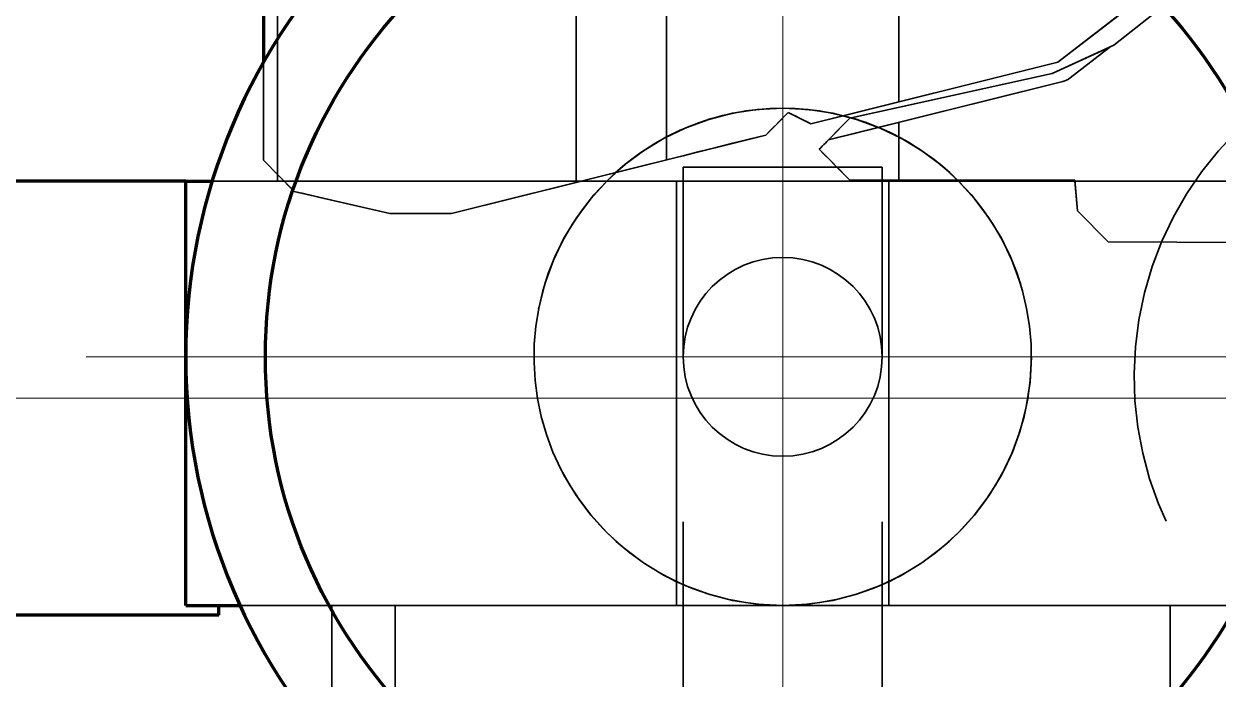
# Model space of a CAD drawing. Header units: millimetres. Extents: x 0 to 2208, y 0 to 420.
# Drawn here: x 100.26 to 107.46, y 233.85 to 237.81 of the extents above; entities that cross this region are included whole.
import ezdxf

# ---------------------------------------------------------------- set-up
doc = ezdxf.new("R2010")
doc.units = ezdxf.units.MM
doc.linetypes.add('IRAM-E-TRAZOS', pattern=[5, 4, -1])
doc.linetypes.add('IRAM-F-TRAZO-PUNTO', pattern=[20, 15, -2, 1, -2])
for name, color, linetype, lineweight in [('01-VISIBLE', 7, 'CONTINUOUS', 70), ('02-OCULTA', 4, 'IRAM-E-TRAZOS', 35), ('03-EJE', 1, 'IRAM-F-TRAZO-PUNTO', 18), ('08-FINA', 5, 'CONTINUOUS', 18)]:
    doc.layers.add(name, color=color, linetype=linetype, lineweight=lineweight)

msp = doc.modelspace()

# ---------------------------------------------------------------- linework, layer by layer
at = {"layer": '01-VISIBLE'}
for p, q in [((101.701, 239.2865), (101.701, 237.5735)), ((101.233, 236.8585), (99.653, 236.8585)), ((101.233, 234.2985), (101.233, 236.8585)), ((101.433, 234.2385), (99.653, 234.2385))]:
    msp.add_line(p, q, dxfattribs=at)
for points in [[(101.233, 236.8585), (101.2596, 236.8585), (101.2862, 236.8585), (101.3128, 236.8585), (101.3394, 236.8585), (101.366, 236.8585), (101.3926, 236.8585)], [(101.233, 234.2985), (101.2876, 234.2985), (101.3421, 234.2985), (101.3967, 234.2985), (101.4513, 234.2985), (101.5058, 234.2985), (101.5604, 234.2985)], [(101.433, 234.2385), (101.433, 234.2485), (101.433, 234.2585), (101.433, 234.2685), (101.433, 234.2785), (101.433, 234.2885), (101.433, 234.2985)]]:
    msp.add_lwpolyline(points, dxfattribs=at)
msp.add_circle((104.833, 235.7985), 3.12, dxfattribs=at)
for start, end in [(90, -90), (-90, 90)]:
    msp.add_arc((104.833, 235.7985), 3.6, start, end, dxfattribs=at)
at = {"layer": '02-OCULTA'}
for p, q in [((105.533, 237.3368), (105.533, 241.7113)), ((104.133, 236.987), (104.133, 241.388)), ((106.493, 237.5765), (110.387, 240.5905)), ((109.135, 239.5065), (106.831, 237.6785)), ((101.701, 239.2865), (101.701, 236.9845)), ((106.493, 237.5765), (107.4244, 238.2974)), ((101.787, 236.8585), (101.787, 238.2365)), ((101.787, 236.8585), (101.787, 238.2365)), ((101.787, 236.8976), (101.787, 238.2365)), ((101.787, 236.8976), (101.787, 238.2365)), ((103.587, 236.8585), (103.587, 238.2365)), ((103.587, 236.8585), (103.587, 238.2365)), ((107.5038, 238.2124), (106.831, 237.6785)), ((106.831, 237.6785), (106.459, 237.5085)), ((106.831, 237.6785), (106.459, 237.5085)), ((106.459, 237.5085), (106.8062, 237.6672)), ((106.459, 237.5085), (106.8062, 237.6672)), ((106.8062, 237.6672), (106.5664, 237.4816)), ((106.8062, 237.6672), (106.5664, 237.4816)), ((101.701, 237.5735), (101.701, 236.9845)), ((105.003, 237.2045), (106.493, 237.5765)), ((105.1985, 237.2533), (106.493, 237.5765)), ((106.459, 237.5085), (105.239, 237.2385)), ((105.239, 237.2385), (106.459, 237.5085)), ((106.459, 237.5085), (105.2469, 237.2403)), ((105.2469, 237.2403), (106.459, 237.5085)), ((106.5664, 237.4816), (106.5563, 237.4746)), ((106.5664, 237.4816), (106.5563, 237.4746)), ((106.5221, 237.4601), (105.1092, 237.1074)), ((106.5221, 237.4601), (105.411, 237.1827)), ((106.5339, 237.4637), (106.5221, 237.4601)), ((106.5339, 237.4637), (106.5221, 237.4601)), ((106.5454, 237.4686), (106.5339, 237.4637)), ((106.5454, 237.4686), (106.5339, 237.4637)), ((106.5563, 237.4746), (106.5454, 237.4686)), ((106.5563, 237.4746), (106.5454, 237.4686)), ((104.731, 237.1365), (104.867, 237.2725)), ((104.731, 237.1365), (104.867, 237.2725)), ((104.867, 237.2725), (105.003, 237.2045)), ((104.867, 237.2725), (105.003, 237.2045)), ((105.003, 237.2045), (105.1985, 237.2533)), ((105.239, 237.2385), (105.053, 237.0505)), ((105.1092, 237.1074), (105.239, 237.2385)), ((105.533, 236.8645), (105.533, 237.2132)), ((102.835, 236.6625), (104.731, 237.1365)), ((103.826, 236.9103), (104.731, 237.1365)), ((105.411, 237.1827), (105.1092, 237.1074)), ((105.1092, 237.1074), (105.053, 237.0505)), ((105.053, 237.0505), (105.239, 236.8645)), ((105.053, 237.0505), (105.239, 236.8645)), ((101.701, 236.9845), (101.887, 236.7965)), ((101.701, 236.9845), (101.887, 236.7965)), ((102.835, 236.6625), (103.826, 236.9103)), ((104.233, 230.802), (104.233, 236.942)), ((105.433, 230.802), (105.433, 236.942)), ((101.433, 236.8585), (101.233, 236.8585)), ((101.233, 234.2985), (101.233, 236.8585)), ((101.8257, 236.8585), (101.787, 236.8976)), ((101.8257, 236.8585), (101.787, 236.8976)), ((101.787, 236.8585), (103.587, 236.8585)), ((101.787, 236.8585), (103.587, 236.8585)), ((101.8257, 236.8585), (103.587, 236.8585)), ((101.8257, 236.8585), (103.587, 236.8585)), ((102.033, 236.8585), (103.7717, 236.8585)), ((102.033, 236.8585), (107.633, 236.8585)), ((102.033, 236.8585), (103.619, 236.8585)), ((102.033, 236.8585), (103.619, 236.8585)), ((103.619, 236.8585), (102.835, 236.6625)), ((103.619, 236.8585), (102.835, 236.6625)), ((103.7717, 236.8585), (105.8943, 236.8585)), ((104.193, 234.2985), (104.193, 236.8585)), ((105.239, 236.8645), (105.8883, 236.8645)), ((105.239, 236.8645), (106.595, 236.8645)), ((105.473, 234.2985), (105.473, 236.8585)), ((105.8883, 236.8645), (106.595, 236.8645)), ((105.8943, 236.8585), (107.633, 236.8585)), ((106.595, 236.8645), (106.611, 236.6785)), ((106.595, 236.8645), (106.611, 236.6785)), ((106.5955, 236.8585), (107.633, 236.8585)), ((106.611, 236.6785), (106.5955, 236.8585)), ((106.5955, 236.8585), (107.633, 236.8585)), ((106.611, 236.6785), (106.5955, 236.8585)), ((101.887, 236.7965), (102.463, 236.6625)), ((101.887, 236.7965), (102.463, 236.6625)), ((102.463, 236.6625), (102.033, 236.7626)), ((102.463, 236.6625), (102.033, 236.7626)), ((102.463, 236.6625), (102.835, 236.6625)), ((102.463, 236.6625), (102.835, 236.6625)), ((102.835, 236.6625), (102.463, 236.6625)), ((102.835, 236.6625), (102.463, 236.6625)), ((106.611, 236.6785), (106.797, 236.4925)), ((106.611, 236.6785), (106.797, 236.4925)), ((106.797, 236.4925), (106.611, 236.6785)), ((106.797, 236.4925), (106.611, 236.6785)), ((106.797, 236.4925), (108.3672, 236.4837)), ((107.633, 236.4878), (106.797, 236.4925)), ((107.633, 236.4878), (106.797, 236.4925)), ((106.797, 236.4925), (112.825, 236.4585)), ((101.433, 234.2985), (101.233, 234.2985)), ((101.433, 234.2985), (101.233, 234.2985)), ((102.033, 234.2985), (104.833, 234.2985)), ((102.033, 234.2985), (107.633, 234.2985)), ((102.113, 233.4785), (102.113, 234.2985)), ((102.4954, 233.4785), (102.4954, 234.2985)), ((104.833, 234.2985), (107.633, 234.2985)), ((107.1706, 233.4785), (107.1706, 234.2985))]:
    msp.add_line(p, q, dxfattribs=at)
for points in [[(105.003, 237.2045), (105.0913, 237.2266), (105.1797, 237.2486), (105.268, 237.2707), (105.3563, 237.2927), (105.4447, 237.3148), (105.533, 237.3368)], [(105.533, 237.3368), (105.4447, 237.3148), (105.3563, 237.2927), (105.268, 237.2707), (105.1797, 237.2486), (105.0913, 237.2266), (105.003, 237.2045)], [(104.731, 237.1365), (104.7537, 237.1592), (104.7763, 237.1819), (104.799, 237.2045), (104.8217, 237.2272), (104.8443, 237.2499), (104.867, 237.2725)], [(104.867, 237.2725), (104.8443, 237.2499), (104.8217, 237.2272), (104.799, 237.2045), (104.7763, 237.1819), (104.7537, 237.1592), (104.731, 237.1365)], [(104.867, 237.2725), (104.8897, 237.2612), (104.9123, 237.2499), (104.935, 237.2385), (104.9577, 237.2272), (104.9803, 237.2159), (105.003, 237.2045)], [(105.003, 237.2045), (104.9803, 237.2159), (104.9577, 237.2272), (104.935, 237.2385), (104.9123, 237.2499), (104.8897, 237.2612), (104.867, 237.2725)], [(105.1092, 237.1074), (105.1799, 237.125), (105.2505, 237.1426), (105.3211, 237.1603), (105.3917, 237.1779), (105.4624, 237.1955), (105.533, 237.2132)], [(105.533, 237.2132), (105.4624, 237.1955), (105.3917, 237.1779), (105.3211, 237.1603), (105.2505, 237.1426), (105.1799, 237.125), (105.1092, 237.1074)], [(104.731, 237.1365), (104.6313, 237.1116), (104.5317, 237.0867), (104.432, 237.0618), (104.3323, 237.0369), (104.2327, 237.0119), (104.133, 236.987)], [(104.133, 236.987), (104.2327, 237.0119), (104.3323, 237.0369), (104.432, 237.0618), (104.5317, 237.0867), (104.6313, 237.1116), (104.731, 237.1365)], [(105.1092, 237.1074), (105.0999, 237.0979), (105.0905, 237.0884), (105.0811, 237.0789), (105.0717, 237.0695), (105.0624, 237.06), (105.053, 237.0505)], [(105.053, 237.0505), (105.0624, 237.06), (105.0717, 237.0695), (105.0811, 237.0789), (105.0905, 237.0884), (105.0999, 237.0979), (105.1092, 237.1074)], [(105.053, 237.0505), (105.084, 237.0195), (105.115, 236.9885), (105.146, 236.9575), (105.177, 236.9265), (105.208, 236.8955), (105.239, 236.8645)], [(105.239, 236.8645), (105.208, 236.8955), (105.177, 236.9265), (105.146, 236.9575), (105.115, 236.9885), (105.084, 237.0195), (105.053, 237.0505)], [(105.433, 236.942), (105.333, 236.942), (105.233, 236.942), (105.133, 236.942), (105.033, 236.942), (104.933, 236.942), (104.833, 236.942), (104.733, 236.942), (104.633, 236.942), (104.533, 236.942), (104.433, 236.942), (104.333, 236.942), (104.233, 236.942)], [(104.233, 236.942), (104.333, 236.942), (104.433, 236.942), (104.533, 236.942), (104.633, 236.942), (104.733, 236.942), (104.833, 236.942), (104.933, 236.942), (105.033, 236.942), (105.133, 236.942), (105.233, 236.942), (105.333, 236.942), (105.433, 236.942)], [(101.233, 234.2985), (101.233, 234.4009), (101.233, 234.5033), (101.233, 234.6057), (101.233, 234.7081), (101.233, 234.8105), (101.233, 234.9129), (101.233, 235.0153), (101.233, 235.1177), (101.233, 235.2201), (101.233, 235.3225), (101.233, 235.4249), (101.233, 235.5273), (101.233, 235.6297), (101.233, 235.7321), (101.233, 235.8345), (101.233, 235.9369), (101.233, 236.0393), (101.233, 236.1417), (101.233, 236.2441), (101.233, 236.3465), (101.233, 236.4489), (101.233, 236.5513), (101.233, 236.6537), (101.233, 236.7561), (101.233, 236.8585)], [(101.233, 236.8585), (101.333, 236.8585), (101.433, 236.8585), (101.533, 236.8585), (101.633, 236.8585), (101.733, 236.8585), (101.833, 236.8585), (101.933, 236.8585), (102.033, 236.8585)], [(101.233, 236.8585), (101.233, 236.7561), (101.233, 236.6537), (101.233, 236.5513), (101.233, 236.4489), (101.233, 236.3465), (101.233, 236.2441), (101.233, 236.1417), (101.233, 236.0393), (101.233, 235.9369), (101.233, 235.8345), (101.233, 235.7321), (101.233, 235.6297), (101.233, 235.5273), (101.233, 235.4249), (101.233, 235.3225), (101.233, 235.2201), (101.233, 235.1177), (101.233, 235.0153), (101.233, 234.9129), (101.233, 234.8105), (101.233, 234.7081), (101.233, 234.6057), (101.233, 234.5033), (101.233, 234.4009), (101.233, 234.2985)], [(101.3926, 236.8585), (101.4993, 236.8585), (101.6061, 236.8585), (101.7128, 236.8585), (101.8195, 236.8585), (101.9263, 236.8585), (102.033, 236.8585)], [(101.887, 236.7965), (101.8768, 236.8069), (101.8666, 236.8172), (101.8563, 236.8275), (101.8461, 236.8379), (101.8359, 236.8482), (101.8257, 236.8585)], [(101.8257, 236.8585), (101.8359, 236.8482), (101.8461, 236.8379), (101.8563, 236.8275), (101.8666, 236.8172), (101.8768, 236.8069), (101.887, 236.7965)], [(101.8257, 236.8585), (101.8602, 236.8585), (101.8948, 236.8585), (101.9293, 236.8585), (101.9639, 236.8585), (101.9984, 236.8585), (102.033, 236.8585)], [(101.8257, 236.8585), (101.8602, 236.8585), (101.8948, 236.8585), (101.9293, 236.8585), (101.9639, 236.8585), (101.9984, 236.8585), (102.033, 236.8585)], [(105.473, 236.8585), (105.3663, 236.8585), (105.2597, 236.8585), (105.153, 236.8585), (105.0463, 236.8585), (104.9397, 236.8585), (104.833, 236.8585), (104.7263, 236.8585), (104.6197, 236.8585), (104.513, 236.8585), (104.4063, 236.8585), (104.2997, 236.8585), (104.193, 236.8585)], [(104.193, 236.8585), (104.2997, 236.8585), (104.4063, 236.8585), (104.513, 236.8585), (104.6197, 236.8585), (104.7263, 236.8585), (104.833, 236.8585), (104.9397, 236.8585), (105.0463, 236.8585), (105.153, 236.8585), (105.2597, 236.8585), (105.3663, 236.8585), (105.473, 236.8585)], [(105.239, 236.8645), (105.288, 236.8645), (105.337, 236.8645), (105.386, 236.8645), (105.435, 236.8645), (105.484, 236.8645), (105.533, 236.8645)], [(105.533, 236.8645), (105.484, 236.8645), (105.435, 236.8645), (105.386, 236.8645), (105.337, 236.8645), (105.288, 236.8645), (105.239, 236.8645)], [(102.033, 236.7626), (102.0087, 236.7682), (101.9843, 236.7739), (101.96, 236.7795), (101.9357, 236.7852), (101.9113, 236.7909), (101.887, 236.7965)], [(101.887, 236.7965), (101.9113, 236.7909), (101.9357, 236.7852), (101.96, 236.7795), (101.9843, 236.7739), (102.0087, 236.7682), (102.033, 236.7626)], [(101.233, 234.2985), (101.333, 234.2985), (101.433, 234.2985), (101.533, 234.2985), (101.633, 234.2985), (101.733, 234.2985), (101.833, 234.2985), (101.933, 234.2985), (102.033, 234.2985)], [(101.433, 234.2985), (101.433, 234.2885), (101.433, 234.2785), (101.433, 234.2685), (101.433, 234.2585), (101.433, 234.2485), (101.433, 234.2385)], [(101.5604, 234.2985), (101.6392, 234.2985), (101.7179, 234.2985), (101.7967, 234.2985), (101.8755, 234.2985), (101.9542, 234.2985), (102.033, 234.2985)], [(107.553, 234.2985), (107.4523, 234.2985), (107.3515, 234.2985), (107.2508, 234.2985), (107.15, 234.2985), (107.0493, 234.2985), (106.9486, 234.2985), (106.8478, 234.2985), (106.7471, 234.2985), (106.6463, 234.2985), (106.5456, 234.2985), (106.4449, 234.2985), (106.3441, 234.2985), (106.2434, 234.2985), (106.1426, 234.2985), (106.0419, 234.2985), (105.9411, 234.2985), (105.8404, 234.2985), (105.7397, 234.2985), (105.6389, 234.2985), (105.5382, 234.2985), (105.4374, 234.2985), (105.3367, 234.2985), (105.236, 234.2985), (105.1352, 234.2985), (105.0345, 234.2985), (104.9337, 234.2985), (104.833, 234.2985), (104.7323, 234.2985), (104.6315, 234.2985), (104.5308, 234.2985), (104.43, 234.2985), (104.3293, 234.2985), (104.2286, 234.2985), (104.1278, 234.2985), (104.0271, 234.2985), (103.9263, 234.2985), (103.8256, 234.2985), (103.7249, 234.2985), (103.6241, 234.2985), (103.5234, 234.2985), (103.4226, 234.2985), (103.3219, 234.2985), (103.2211, 234.2985), (103.1204, 234.2985), (103.0197, 234.2985), (102.9189, 234.2985), (102.8182, 234.2985), (102.7174, 234.2985), (102.6167, 234.2985), (102.516, 234.2985), (102.4152, 234.2985), (102.3145, 234.2985), (102.2137, 234.2985), (102.113, 234.2985)], [(102.113, 234.2985), (102.2137, 234.2985), (102.3145, 234.2985), (102.4152, 234.2985), (102.516, 234.2985), (102.6167, 234.2985), (102.7174, 234.2985), (102.8182, 234.2985), (102.9189, 234.2985), (103.0197, 234.2985), (103.1204, 234.2985), (103.2211, 234.2985), (103.3219, 234.2985), (103.4226, 234.2985), (103.5234, 234.2985), (103.6241, 234.2985), (103.7249, 234.2985), (103.8256, 234.2985), (103.9263, 234.2985), (104.0271, 234.2985), (104.1278, 234.2985), (104.2286, 234.2985), (104.3293, 234.2985), (104.43, 234.2985), (104.5308, 234.2985), (104.6315, 234.2985), (104.7323, 234.2985), (104.833, 234.2985), (104.9337, 234.2985), (105.0345, 234.2985), (105.1352, 234.2985), (105.236, 234.2985), (105.3367, 234.2985), (105.4374, 234.2985), (105.5382, 234.2985), (105.6389, 234.2985), (105.7397, 234.2985), (105.8404, 234.2985), (105.9411, 234.2985), (106.0419, 234.2985), (106.1426, 234.2985), (106.2434, 234.2985), (106.3441, 234.2985), (106.4449, 234.2985), (106.5456, 234.2985), (106.6463, 234.2985), (106.7471, 234.2985), (106.8478, 234.2985), (106.9486, 234.2985), (107.0493, 234.2985), (107.15, 234.2985), (107.2508, 234.2985), (107.3515, 234.2985), (107.4523, 234.2985), (107.553, 234.2985)], [(107.1706, 234.2985), (107.069, 234.2985), (106.9673, 234.2985), (106.8657, 234.2985), (106.7641, 234.2985), (106.6624, 234.2985), (106.5608, 234.2985), (106.4592, 234.2985), (106.3575, 234.2985), (106.2559, 234.2985), (106.1543, 234.2985), (106.0526, 234.2985), (105.951, 234.2985), (105.8493, 234.2985), (105.7477, 234.2985), (105.6461, 234.2985), (105.5444, 234.2985), (105.4428, 234.2985), (105.3412, 234.2985), (105.2395, 234.2985), (105.1379, 234.2985), (105.0363, 234.2985), (104.9346, 234.2985), (104.833, 234.2985), (104.7314, 234.2985), (104.6297, 234.2985), (104.5281, 234.2985), (104.4265, 234.2985), (104.3248, 234.2985), (104.2232, 234.2985), (104.1216, 234.2985), (104.0199, 234.2985), (103.9183, 234.2985), (103.8167, 234.2985), (103.715, 234.2985), (103.6134, 234.2985), (103.5117, 234.2985), (103.4101, 234.2985), (103.3085, 234.2985), (103.2068, 234.2985), (103.1052, 234.2985), (103.0036, 234.2985), (102.9019, 234.2985), (102.8003, 234.2985), (102.6987, 234.2985), (102.597, 234.2985), (102.4954, 234.2985)], [(102.4954, 234.2985), (102.597, 234.2985), (102.6987, 234.2985), (102.8003, 234.2985), (102.9019, 234.2985), (103.0036, 234.2985), (103.1052, 234.2985), (103.2068, 234.2985), (103.3085, 234.2985), (103.4101, 234.2985), (103.5117, 234.2985), (103.6134, 234.2985), (103.715, 234.2985), (103.8167, 234.2985), (103.9183, 234.2985), (104.0199, 234.2985), (104.1216, 234.2985), (104.2232, 234.2985), (104.3248, 234.2985), (104.4265, 234.2985), (104.5281, 234.2985), (104.6297, 234.2985), (104.7314, 234.2985), (104.833, 234.2985), (104.9346, 234.2985), (105.0363, 234.2985), (105.1379, 234.2985), (105.2395, 234.2985), (105.3412, 234.2985), (105.4428, 234.2985), (105.5444, 234.2985), (105.6461, 234.2985), (105.7477, 234.2985), (105.8493, 234.2985), (105.951, 234.2985), (106.0526, 234.2985), (106.1543, 234.2985), (106.2559, 234.2985), (106.3575, 234.2985), (106.4592, 234.2985), (106.5608, 234.2985), (106.6624, 234.2985), (106.7641, 234.2985), (106.8657, 234.2985), (106.9673, 234.2985), (107.069, 234.2985), (107.1706, 234.2985)], [(105.473, 234.2985), (105.3663, 234.2985), (105.2597, 234.2985), (105.153, 234.2985), (105.0463, 234.2985), (104.9397, 234.2985), (104.833, 234.2985), (104.7263, 234.2985), (104.6197, 234.2985), (104.513, 234.2985), (104.4063, 234.2985), (104.2997, 234.2985), (104.193, 234.2985)], [(104.193, 234.2985), (104.2997, 234.2985), (104.4063, 234.2985), (104.513, 234.2985), (104.6197, 234.2985), (104.7263, 234.2985), (104.833, 234.2985), (104.9397, 234.2985), (105.0463, 234.2985), (105.153, 234.2985), (105.2597, 234.2985), (105.3663, 234.2985), (105.473, 234.2985)]]:
    msp.add_lwpolyline(points, dxfattribs=at)
for radius in [3.6, 1.5, 0.6, 0.6, 0.6]:
    msp.add_circle((104.833, 235.7985), radius, dxfattribs=at)
for centre, radius, start, end in [((109.033, 235.6785), 2.08, 94.58856, -122.7069), ((104.833, 235.7985), 1.5, 44.96435, 135.03565), ((104.833, 235.7985), 1.5, 75.89859, 132.16875), ((104.833, 235.7985), 1.5, 75.89859, 132.16875), ((104.833, 235.7985), 1.5, 45.28918, 73.98104), ((104.833, 235.7985), 1.5, 67.3364, 73.98104), ((104.833, 235.7985), 1.5, 45.28918, 67.3364), ((104.833, 235.7985), 1.5, 135.03565, -90), ((104.833, 235.7985), 1.5, -90, 44.96435)]:
    msp.add_arc(centre, radius, start, end, dxfattribs=at)
at = {"layer": '03-EJE'}
for p, q in [((104.833, 121.3385), (104.833, 243.1205)), ((104.833, 231.5985), (104.833, 239.9985)), ((100.633, 235.7985), (109.033, 235.7985)), ((96.853, 235.5485), (109.033, 235.5485))]:
    msp.add_line(p, q, dxfattribs=at)
at = {"layer": '08-FINA'}
msp.add_circle((108.833, 237.7995), 13.05, dxfattribs=at)

doc.saveas('drawing.dxf')
